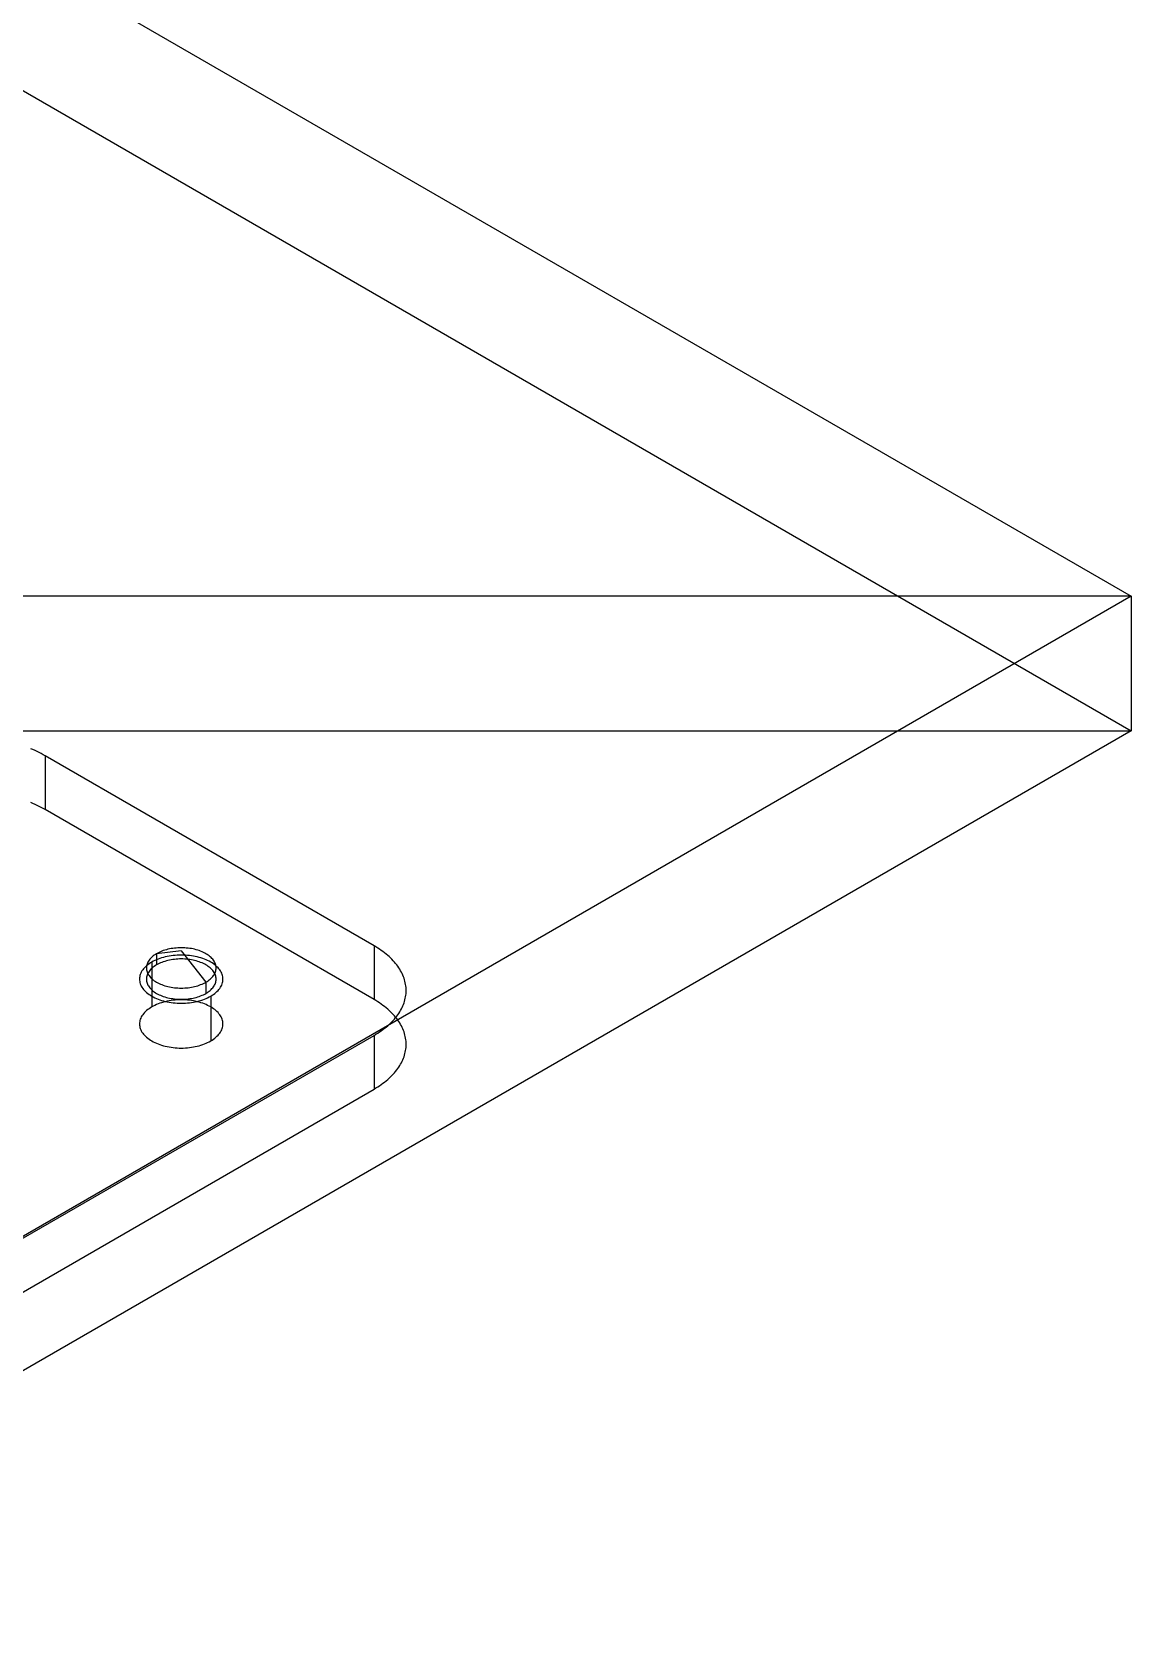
# Model space of a CAD drawing. Header units: inches. Extents: x 21 to 1475, y 21 to 947.
# Drawn here: x 1360.688 to 1362.234, y 466.889 to 469.124 of the extents above; entities that cross this region are included whole.
import ezdxf

# ---------------------------------------------------------------- set-up
doc = ezdxf.new("R2010")
doc.units = ezdxf.units.IN
doc.header["$MEASUREMENT"] = 0

msp = doc.modelspace()

# ---------------------------------------------------------------- linework, layer by layer
at = {"layer": 'OUTLINE'}
for p, q in [((1356.989, 471.3584), (1362.2341, 468.33)), ((1356.9407, 471.1973), (1362.2341, 468.141)), ((1362.2341, 468.33), (1360.0655, 467.0779)), ((1362.2341, 468.33), (1360.4883, 468.33)), ((1362.2341, 468.33), (1362.2341, 468.141)), ((1362.2341, 468.141), (1360.0655, 466.8889)), ((1360.4883, 468.141), (1362.2341, 468.141)), ((1360.6894, 468.1143), (1360.6863, 468.1155)), ((1360.6924, 468.1129), (1360.6894, 468.1143)), ((1360.6953, 468.1116), (1360.6924, 468.1129)), ((1360.6982, 468.1102), (1360.6953, 468.1116)), ((1360.7011, 468.1087), (1360.6982, 468.1102)), ((1360.7038, 468.1072), (1360.7011, 468.1087)), ((1360.7066, 468.1057), (1360.7038, 468.1072)), ((1361.1692, 467.8386), (1360.7066, 468.1057)), ((1360.7066, 468.1057), (1360.7066, 468.0301)), ((1360.6894, 468.0387), (1360.6863, 468.04)), ((1360.6924, 468.0373), (1360.6894, 468.0387)), ((1360.6953, 468.036), (1360.6924, 468.0373)), ((1360.6982, 468.0346), (1360.6953, 468.036)), ((1360.7011, 468.0331), (1360.6982, 468.0346)), ((1360.7038, 468.0316), (1360.7011, 468.0331)), ((1360.7066, 468.0301), (1360.7038, 468.0316)), ((1361.1692, 467.763), (1360.7066, 468.0301)), ((1360.856, 467.822), (1360.8548, 467.8208)), ((1360.8572, 467.8231), (1360.856, 467.822)), ((1360.8586, 467.8243), (1360.8572, 467.8231)), ((1360.8601, 467.8254), (1360.8586, 467.8243)), ((1360.8617, 467.8264), (1360.8601, 467.8254)), ((1360.8634, 467.8274), (1360.8617, 467.8264)), ((1360.898, 467.8315), (1360.8634, 467.8274)), ((1360.8651, 467.8284), (1360.8634, 467.8274)), ((1360.8634, 467.8274), (1360.8634, 467.8117)), ((1360.8669, 467.8293), (1360.8651, 467.8284)), ((1360.8688, 467.8302), (1360.8669, 467.8293)), ((1360.8704, 467.8215), (1360.8679, 467.8207)), ((1360.8708, 467.831), (1360.8688, 467.8302)), ((1360.873, 467.8223), (1360.8704, 467.8215)), ((1360.8728, 467.8317), (1360.8708, 467.831)), ((1360.8749, 467.8324), (1360.8728, 467.8317)), ((1360.8756, 467.8229), (1360.873, 467.8223)), ((1360.8771, 467.833), (1360.8749, 467.8324)), ((1360.8783, 467.8235), (1360.8756, 467.8229)), ((1360.8793, 467.8336), (1360.8771, 467.833)), ((1360.881, 467.8241), (1360.8783, 467.8235)), ((1360.8815, 467.8341), (1360.8793, 467.8336)), ((1360.8838, 467.8245), (1360.881, 467.8241)), ((1360.8838, 467.8345), (1360.8815, 467.8341)), ((1360.8861, 467.8349), (1360.8838, 467.8345)), ((1360.8866, 467.8249), (1360.8838, 467.8245)), ((1360.8885, 467.8352), (1360.8861, 467.8349)), ((1360.8894, 467.8251), (1360.8866, 467.8249)), ((1360.8908, 467.8354), (1360.8885, 467.8352)), ((1360.8923, 467.8254), (1360.8894, 467.8251)), ((1360.8932, 467.8356), (1360.8908, 467.8354)), ((1360.8952, 467.8255), (1360.8923, 467.8254)), ((1360.8956, 467.8357), (1360.8932, 467.8356)), ((1360.898, 467.8255), (1360.8952, 467.8255)), ((1360.898, 467.8357), (1360.8956, 467.8357)), ((1360.9005, 467.8357), (1360.898, 467.8357)), ((1360.898, 467.8315), (1360.9327, 467.7874)), ((1360.9009, 467.8255), (1360.898, 467.8255)), ((1360.9029, 467.8356), (1360.9005, 467.8357)), ((1360.9038, 467.8254), (1360.9009, 467.8255)), ((1360.9052, 467.8354), (1360.9029, 467.8356)), ((1360.9067, 467.8251), (1360.9038, 467.8254)), ((1360.9076, 467.8352), (1360.9052, 467.8354)), ((1360.9095, 467.8249), (1360.9067, 467.8251)), ((1360.91, 467.8349), (1360.9076, 467.8352)), ((1360.9123, 467.8245), (1360.9095, 467.8249)), ((1360.9123, 467.8345), (1360.91, 467.8349)), ((1360.9146, 467.8341), (1360.9123, 467.8345)), ((1360.9151, 467.8241), (1360.9123, 467.8245)), ((1360.9168, 467.8336), (1360.9146, 467.8341)), ((1360.9178, 467.8235), (1360.9151, 467.8241)), ((1360.919, 467.833), (1360.9168, 467.8336)), ((1360.9205, 467.8229), (1360.9178, 467.8235)), ((1360.9212, 467.8324), (1360.919, 467.833)), ((1360.9231, 467.8223), (1360.9205, 467.8229)), ((1360.9233, 467.8317), (1360.9212, 467.8324)), ((1360.9257, 467.8215), (1360.9231, 467.8223)), ((1360.9253, 467.831), (1360.9233, 467.8317)), ((1360.9273, 467.8302), (1360.9253, 467.831)), ((1360.9282, 467.8207), (1360.9257, 467.8215)), ((1360.9292, 467.8293), (1360.9273, 467.8302)), ((1360.931, 467.8284), (1360.9292, 467.8293)), ((1360.9327, 467.8274), (1360.931, 467.8284)), ((1360.9344, 467.8264), (1360.9327, 467.8274)), ((1360.936, 467.8254), (1360.9344, 467.8264)), ((1360.9375, 467.8243), (1360.936, 467.8254)), ((1360.9388, 467.8231), (1360.9375, 467.8243)), ((1360.9401, 467.822), (1360.9388, 467.8231)), ((1360.9413, 467.8208), (1360.9401, 467.822)), ((1361.1718, 467.837), (1361.1692, 467.8386)), ((1361.1692, 467.8386), (1361.1692, 467.763)), ((1361.1744, 467.8354), (1361.1718, 467.837)), ((1361.1769, 467.8338), (1361.1744, 467.8354)), ((1361.1794, 467.8321), (1361.1769, 467.8338)), ((1361.1817, 467.8304), (1361.1794, 467.8321)), ((1361.184, 467.8287), (1361.1817, 467.8304)), ((1361.1862, 467.8269), (1361.184, 467.8287)), ((1361.1884, 467.8251), (1361.1862, 467.8269)), ((1361.1905, 467.8233), (1361.1884, 467.8251)), ((1361.1924, 467.8214), (1361.1905, 467.8233)), ((1361.1943, 467.8195), (1361.1924, 467.8214)), ((1360.8412, 467.7999), (1360.8405, 467.7983)), ((1360.8419, 467.8015), (1360.8412, 467.7999)), ((1360.8428, 467.8031), (1360.8419, 467.8015)), ((1360.8439, 467.8046), (1360.8428, 467.8031)), ((1360.845, 467.8061), (1360.8439, 467.8046)), ((1360.8463, 467.8076), (1360.845, 467.8061)), ((1360.8478, 467.8091), (1360.8463, 467.8076)), ((1360.8493, 467.8105), (1360.8478, 467.8091)), ((1360.8492, 467.8102), (1360.849, 467.8088)), ((1360.849, 467.8088), (1360.849, 467.8074)), ((1360.849, 467.8074), (1360.849, 467.806)), ((1360.849, 467.806), (1360.8492, 467.8046)), ((1360.8495, 467.8116), (1360.8492, 467.8102)), ((1360.8492, 467.8046), (1360.8495, 467.8033)), ((1360.851, 467.8118), (1360.8493, 467.8105)), ((1360.8499, 467.8129), (1360.8495, 467.8116)), ((1360.8495, 467.8033), (1360.8499, 467.8019)), ((1360.8504, 467.8143), (1360.8499, 467.8129)), ((1360.8499, 467.8019), (1360.8504, 467.8005)), ((1360.8511, 467.8156), (1360.8504, 467.8143)), ((1360.8504, 467.8005), (1360.8511, 467.7992)), ((1360.8511, 467.7999), (1360.8504, 467.7985)), ((1360.8527, 467.8131), (1360.851, 467.8118)), ((1360.8518, 467.817), (1360.8511, 467.8156)), ((1360.8518, 467.8012), (1360.8511, 467.7999)), ((1360.8511, 467.7992), (1360.8518, 467.7979)), ((1360.8527, 467.8183), (1360.8518, 467.817)), ((1360.8527, 467.8025), (1360.8518, 467.8012)), ((1360.8537, 467.8195), (1360.8527, 467.8183)), ((1360.8546, 467.8144), (1360.8527, 467.8131)), ((1360.8537, 467.8038), (1360.8527, 467.8025)), ((1360.8548, 467.8208), (1360.8537, 467.8195)), ((1360.8548, 467.805), (1360.8537, 467.8038)), ((1360.8566, 467.8156), (1360.8546, 467.8144)), ((1360.856, 467.8062), (1360.8548, 467.805)), ((1360.8572, 467.8074), (1360.856, 467.8062)), ((1360.8587, 467.8167), (1360.8566, 467.8156)), ((1360.8566, 467.8156), (1360.8566, 467.7526)), ((1360.8586, 467.8085), (1360.8572, 467.8074)), ((1360.8601, 467.8096), (1360.8586, 467.8085)), ((1360.8608, 467.8178), (1360.8587, 467.8167)), ((1360.8617, 467.8107), (1360.8601, 467.8096)), ((1360.8631, 467.8189), (1360.8608, 467.8178)), ((1360.8634, 467.8117), (1360.8617, 467.8107)), ((1360.8655, 467.8198), (1360.8631, 467.8189)), ((1360.8651, 467.8127), (1360.8634, 467.8117)), ((1360.8669, 467.8136), (1360.8651, 467.8127)), ((1360.8679, 467.8207), (1360.8655, 467.8198)), ((1360.8688, 467.8144), (1360.8669, 467.8136)), ((1360.8708, 467.8152), (1360.8688, 467.8144)), ((1360.8728, 467.816), (1360.8708, 467.8152)), ((1360.8749, 467.8166), (1360.8728, 467.816)), ((1360.8771, 467.8173), (1360.8749, 467.8166)), ((1360.8793, 467.8178), (1360.8771, 467.8173)), ((1360.8815, 467.8183), (1360.8793, 467.8178)), ((1360.8838, 467.8188), (1360.8815, 467.8183)), ((1360.8861, 467.8191), (1360.8838, 467.8188)), ((1360.8885, 467.8194), (1360.8861, 467.8191)), ((1360.8908, 467.8197), (1360.8885, 467.8194)), ((1360.8932, 467.8199), (1360.8908, 467.8197)), ((1360.8956, 467.82), (1360.8932, 467.8199)), ((1360.898, 467.82), (1360.8956, 467.82)), ((1360.9005, 467.82), (1360.898, 467.82)), ((1360.9029, 467.8199), (1360.9005, 467.82)), ((1360.9052, 467.8197), (1360.9029, 467.8199)), ((1360.9076, 467.8194), (1360.9052, 467.8197)), ((1360.91, 467.8191), (1360.9076, 467.8194)), ((1360.9123, 467.8188), (1360.91, 467.8191)), ((1360.9146, 467.8183), (1360.9123, 467.8188)), ((1360.9168, 467.8178), (1360.9146, 467.8183)), ((1360.919, 467.8173), (1360.9168, 467.8178)), ((1360.9212, 467.8166), (1360.919, 467.8173)), ((1360.9233, 467.816), (1360.9212, 467.8166)), ((1360.9253, 467.8152), (1360.9233, 467.816)), ((1360.9273, 467.8144), (1360.9253, 467.8152)), ((1360.9292, 467.8136), (1360.9273, 467.8144)), ((1360.9306, 467.8198), (1360.9282, 467.8207)), ((1360.931, 467.8127), (1360.9292, 467.8136)), ((1360.933, 467.8189), (1360.9306, 467.8198)), ((1360.9327, 467.8117), (1360.931, 467.8127)), ((1360.9344, 467.8107), (1360.9327, 467.8117)), ((1360.9352, 467.8178), (1360.933, 467.8189)), ((1360.936, 467.8096), (1360.9344, 467.8107)), ((1360.9374, 467.8167), (1360.9352, 467.8178)), ((1360.9375, 467.8085), (1360.936, 467.8096)), ((1360.9395, 467.8156), (1360.9374, 467.8167)), ((1360.9388, 467.8074), (1360.9375, 467.8085)), ((1360.9401, 467.8062), (1360.9388, 467.8074)), ((1360.9415, 467.8144), (1360.9395, 467.8156)), ((1360.9413, 467.805), (1360.9401, 467.8062)), ((1360.9424, 467.8195), (1360.9413, 467.8208)), ((1360.9424, 467.8038), (1360.9413, 467.805)), ((1360.9434, 467.8131), (1360.9415, 467.8144)), ((1360.9434, 467.8183), (1360.9424, 467.8195)), ((1360.9434, 467.8025), (1360.9424, 467.8038)), ((1360.9443, 467.817), (1360.9434, 467.8183)), ((1360.9451, 467.8118), (1360.9434, 467.8131)), ((1360.9443, 467.8012), (1360.9434, 467.8025)), ((1360.945, 467.8156), (1360.9443, 467.817)), ((1360.945, 467.7999), (1360.9443, 467.8012)), ((1360.9443, 467.7979), (1360.945, 467.7992)), ((1360.9456, 467.8143), (1360.945, 467.8156)), ((1360.945, 467.7992), (1360.9456, 467.8005)), ((1360.9456, 467.7985), (1360.945, 467.7999)), ((1360.9468, 467.8105), (1360.9451, 467.8118)), ((1360.9462, 467.8129), (1360.9456, 467.8143)), ((1360.9456, 467.8005), (1360.9462, 467.8019)), ((1360.9466, 467.8116), (1360.9462, 467.8129)), ((1360.9462, 467.8019), (1360.9466, 467.8033)), ((1360.9469, 467.8102), (1360.9466, 467.8116)), ((1360.9466, 467.8033), (1360.9469, 467.8046)), ((1360.9483, 467.8091), (1360.9468, 467.8105)), ((1360.9471, 467.8088), (1360.9469, 467.8102)), ((1360.9469, 467.8046), (1360.9471, 467.806)), ((1360.9471, 467.8074), (1360.9471, 467.8088)), ((1360.9471, 467.806), (1360.9471, 467.8074)), ((1360.9498, 467.8076), (1360.9483, 467.8091)), ((1360.9511, 467.8061), (1360.9498, 467.8076)), ((1360.9522, 467.8046), (1360.9511, 467.8061)), ((1360.9533, 467.8031), (1360.9522, 467.8046)), ((1360.9542, 467.8015), (1360.9533, 467.8031)), ((1360.9549, 467.7999), (1360.9542, 467.8015)), ((1360.9556, 467.7983), (1360.9549, 467.7999)), ((1361.1962, 467.8176), (1361.1943, 467.8195)), ((1361.1979, 467.8157), (1361.1962, 467.8176)), ((1361.1996, 467.8137), (1361.1979, 467.8157)), ((1361.2012, 467.8117), (1361.1996, 467.8137)), ((1361.2026, 467.8097), (1361.2012, 467.8117)), ((1361.2041, 467.8077), (1361.2026, 467.8097)), ((1361.2054, 467.8056), (1361.2041, 467.8077)), ((1361.2066, 467.8035), (1361.2054, 467.8056)), ((1361.2077, 467.8015), (1361.2066, 467.8035)), ((1361.2088, 467.7994), (1361.2077, 467.8015)), ((1361.2098, 467.7972), (1361.2088, 467.7994)), ((1360.8395, 467.7933), (1360.8394, 467.7917)), ((1360.8394, 467.7917), (1360.8395, 467.79)), ((1360.8397, 467.795), (1360.8395, 467.7933)), ((1360.8395, 467.79), (1360.8397, 467.7883)), ((1360.84, 467.7966), (1360.8397, 467.795)), ((1360.8397, 467.7883), (1360.84, 467.7867)), ((1360.8405, 467.7983), (1360.84, 467.7966)), ((1360.84, 467.7867), (1360.8405, 467.7851)), ((1360.8405, 467.7851), (1360.8412, 467.7834)), ((1360.8412, 467.7834), (1360.8419, 467.7818)), ((1360.8419, 467.7818), (1360.8428, 467.7803)), ((1360.8428, 467.7803), (1360.8439, 467.7787)), ((1360.8439, 467.7787), (1360.845, 467.7772)), ((1360.845, 467.7772), (1360.8463, 467.7757)), ((1360.8492, 467.7944), (1360.849, 467.793)), ((1360.849, 467.793), (1360.849, 467.7917)), ((1360.849, 467.7917), (1360.849, 467.7903)), ((1360.849, 467.7903), (1360.8492, 467.7889)), ((1360.8495, 467.7958), (1360.8492, 467.7944)), ((1360.8492, 467.7889), (1360.8495, 467.7875)), ((1360.8499, 467.7972), (1360.8495, 467.7958)), ((1360.8495, 467.7875), (1360.8499, 467.7861)), ((1360.8504, 467.7985), (1360.8499, 467.7972)), ((1360.8499, 467.7861), (1360.8504, 467.7848)), ((1360.8504, 467.7848), (1360.8511, 467.7834)), ((1360.8511, 467.7834), (1360.8518, 467.7821)), ((1360.8518, 467.7979), (1360.8527, 467.7966)), ((1360.8518, 467.7821), (1360.8527, 467.7808)), ((1360.8527, 467.7966), (1360.8537, 467.7953)), ((1360.8527, 467.7808), (1360.8537, 467.7795)), ((1360.8537, 467.7953), (1360.8548, 467.7941)), ((1360.8537, 467.7795), (1360.8548, 467.7783)), ((1360.8548, 467.7941), (1360.856, 467.7928)), ((1360.8548, 467.7783), (1360.856, 467.7771)), ((1360.856, 467.7928), (1360.8572, 467.7917)), ((1360.856, 467.7771), (1360.8572, 467.7759)), ((1360.8572, 467.7917), (1360.8586, 467.7905)), ((1360.8586, 467.7905), (1360.8601, 467.7894)), ((1360.8601, 467.7894), (1360.8617, 467.7884)), ((1360.8617, 467.7884), (1360.8634, 467.7874)), ((1360.8634, 467.7874), (1360.8651, 467.7864)), ((1360.8651, 467.7864), (1360.8669, 467.7855)), ((1360.8669, 467.7855), (1360.8688, 467.7847)), ((1360.8688, 467.7847), (1360.8708, 467.7839)), ((1360.8708, 467.7839), (1360.8728, 467.7831)), ((1360.8728, 467.7831), (1360.8749, 467.7824)), ((1360.8749, 467.7824), (1360.8771, 467.7818)), ((1360.8771, 467.7818), (1360.8793, 467.7812)), ((1360.8793, 467.7812), (1360.8815, 467.7807)), ((1360.8815, 467.7807), (1360.8838, 467.7803)), ((1360.8838, 467.7803), (1360.8861, 467.7799)), ((1360.8861, 467.7799), (1360.8885, 467.7796)), ((1360.8885, 467.7796), (1360.8908, 467.7794)), ((1360.8908, 467.7794), (1360.8932, 467.7792)), ((1360.8932, 467.7792), (1360.8956, 467.7791)), ((1360.8956, 467.7791), (1360.898, 467.7791)), ((1360.898, 467.7791), (1360.9005, 467.7791)), ((1360.9005, 467.7791), (1360.9029, 467.7792)), ((1360.9029, 467.7792), (1360.9052, 467.7794)), ((1360.9052, 467.7794), (1360.9076, 467.7796)), ((1360.9076, 467.7796), (1360.91, 467.7799)), ((1360.91, 467.7799), (1360.9123, 467.7803)), ((1360.9123, 467.7803), (1360.9146, 467.7807)), ((1360.9146, 467.7807), (1360.9168, 467.7812)), ((1360.9168, 467.7812), (1360.919, 467.7818)), ((1360.919, 467.7818), (1360.9212, 467.7824)), ((1360.9212, 467.7824), (1360.9233, 467.7831)), ((1360.9233, 467.7831), (1360.9253, 467.7839)), ((1360.9253, 467.7839), (1360.9273, 467.7847)), ((1360.9273, 467.7847), (1360.9292, 467.7855)), ((1360.9292, 467.7855), (1360.931, 467.7864)), ((1360.931, 467.7864), (1360.9327, 467.7874)), ((1360.9327, 467.7874), (1360.9344, 467.7884)), ((1360.9327, 467.7874), (1360.9327, 467.7716)), ((1360.9344, 467.7884), (1360.936, 467.7894)), ((1360.936, 467.7894), (1360.9375, 467.7905)), ((1360.9375, 467.7905), (1360.9388, 467.7917)), ((1360.9388, 467.7917), (1360.9401, 467.7928)), ((1360.9388, 467.7759), (1360.9401, 467.7771)), ((1360.9401, 467.7928), (1360.9413, 467.7941)), ((1360.9401, 467.7771), (1360.9413, 467.7783)), ((1360.9413, 467.7941), (1360.9424, 467.7953)), ((1360.9413, 467.7783), (1360.9424, 467.7795)), ((1360.9424, 467.7953), (1360.9434, 467.7966)), ((1360.9424, 467.7795), (1360.9434, 467.7808)), ((1360.9434, 467.7966), (1360.9443, 467.7979)), ((1360.9434, 467.7808), (1360.9443, 467.7821)), ((1360.9443, 467.7821), (1360.945, 467.7834)), ((1360.945, 467.7834), (1360.9456, 467.7848)), ((1360.9462, 467.7972), (1360.9456, 467.7985)), ((1360.9456, 467.7848), (1360.9462, 467.7861)), ((1360.9466, 467.7958), (1360.9462, 467.7972)), ((1360.9462, 467.7861), (1360.9466, 467.7875)), ((1360.9469, 467.7944), (1360.9466, 467.7958)), ((1360.9466, 467.7875), (1360.9469, 467.7889)), ((1360.9471, 467.793), (1360.9469, 467.7944)), ((1360.9469, 467.7889), (1360.9471, 467.7903)), ((1360.9471, 467.7917), (1360.9471, 467.793)), ((1360.9471, 467.7903), (1360.9471, 467.7917)), ((1360.9498, 467.7757), (1360.9511, 467.7772)), ((1360.9511, 467.7772), (1360.9522, 467.7787)), ((1360.9522, 467.7787), (1360.9533, 467.7803)), ((1360.9533, 467.7803), (1360.9542, 467.7818)), ((1360.9542, 467.7818), (1360.9549, 467.7834)), ((1360.9549, 467.7834), (1360.9556, 467.7851)), ((1360.9561, 467.7966), (1360.9556, 467.7983)), ((1360.9556, 467.7851), (1360.9561, 467.7867)), ((1360.9564, 467.795), (1360.9561, 467.7966)), ((1360.9561, 467.7867), (1360.9564, 467.7883)), ((1360.9566, 467.7933), (1360.9564, 467.795)), ((1360.9564, 467.7883), (1360.9566, 467.79)), ((1360.9567, 467.7917), (1360.9566, 467.7933)), ((1360.9566, 467.79), (1360.9567, 467.7917)), ((1361.2106, 467.7951), (1361.2098, 467.7972)), ((1361.2114, 467.793), (1361.2106, 467.7951)), ((1361.2121, 467.7908), (1361.2114, 467.793)), ((1361.2127, 467.7887), (1361.2121, 467.7908)), ((1361.2132, 467.7865), (1361.2127, 467.7887)), ((1361.2136, 467.7843), (1361.2132, 467.7865)), ((1361.214, 467.7821), (1361.2136, 467.7843)), ((1361.2142, 467.78), (1361.214, 467.7821)), ((1361.2143, 467.7778), (1361.2142, 467.78)), ((1361.2144, 467.7756), (1361.2143, 467.7778)), ((1360.8463, 467.7757), (1360.8478, 467.7743)), ((1360.8478, 467.7743), (1360.8493, 467.7728)), ((1360.8493, 467.7728), (1360.851, 467.7715)), ((1360.851, 467.7715), (1360.8527, 467.7702)), ((1360.8527, 467.7702), (1360.8546, 467.7689)), ((1360.8546, 467.7689), (1360.8566, 467.7677)), ((1360.8566, 467.7677), (1360.8587, 467.7666)), ((1360.8572, 467.7759), (1360.8586, 467.7748)), ((1360.8586, 467.7748), (1360.8601, 467.7737)), ((1360.8587, 467.7666), (1360.8608, 467.7655)), ((1360.8608, 467.7548), (1360.8587, 467.7537)), ((1360.8601, 467.7737), (1360.8617, 467.7726)), ((1360.8608, 467.7655), (1360.8631, 467.7645)), ((1360.8631, 467.7559), (1360.8608, 467.7548)), ((1360.8617, 467.7726), (1360.8634, 467.7716)), ((1360.8631, 467.7645), (1360.8655, 467.7635)), ((1360.8655, 467.7568), (1360.8631, 467.7559)), ((1360.8634, 467.7716), (1360.8651, 467.7707)), ((1360.8651, 467.7707), (1360.8669, 467.7698)), ((1360.8655, 467.7635), (1360.8679, 467.7626)), ((1360.8679, 467.7577), (1360.8655, 467.7568)), ((1360.8669, 467.7698), (1360.8688, 467.7689)), ((1360.8679, 467.7626), (1360.8704, 467.7618)), ((1360.8704, 467.7585), (1360.8679, 467.7577)), ((1360.8688, 467.7689), (1360.8708, 467.7681)), ((1360.8704, 467.7618), (1360.873, 467.7611)), ((1360.873, 467.7593), (1360.8704, 467.7585)), ((1360.8708, 467.7681), (1360.8728, 467.7674)), ((1360.8728, 467.7674), (1360.8749, 467.7667)), ((1360.873, 467.7611), (1360.8756, 467.7604)), ((1360.8756, 467.7599), (1360.873, 467.7593)), ((1360.8749, 467.7667), (1360.8771, 467.766)), ((1360.8783, 467.7605), (1360.8756, 467.7599)), ((1360.8756, 467.7604), (1360.8783, 467.7598)), ((1360.8771, 467.766), (1360.8793, 467.7655)), ((1360.881, 467.7611), (1360.8783, 467.7605)), ((1360.8783, 467.7598), (1360.881, 467.7593)), ((1360.8793, 467.7655), (1360.8815, 467.765)), ((1360.8838, 467.7615), (1360.881, 467.7611)), ((1360.881, 467.7593), (1360.8838, 467.7588)), ((1360.8815, 467.765), (1360.8838, 467.7645)), ((1360.8838, 467.7645), (1360.8861, 467.7642)), ((1360.8866, 467.7619), (1360.8838, 467.7615)), ((1360.8838, 467.7588), (1360.8866, 467.7585)), ((1360.8861, 467.7642), (1360.8885, 467.7639)), ((1360.8894, 467.7621), (1360.8866, 467.7619)), ((1360.8866, 467.7585), (1360.8894, 467.7582)), ((1360.8885, 467.7639), (1360.8908, 467.7636)), ((1360.8923, 467.7624), (1360.8894, 467.7621)), ((1360.8894, 467.7582), (1360.8923, 467.758)), ((1360.8908, 467.7636), (1360.8932, 467.7635)), ((1360.8952, 467.7625), (1360.8923, 467.7624)), ((1360.8923, 467.758), (1360.8952, 467.7578)), ((1360.8932, 467.7635), (1360.8956, 467.7634)), ((1360.898, 467.7625), (1360.8952, 467.7625)), ((1360.8952, 467.7578), (1360.898, 467.7578)), ((1360.8956, 467.7634), (1360.898, 467.7633)), ((1360.898, 467.7633), (1360.9005, 467.7634)), ((1360.9009, 467.7625), (1360.898, 467.7625)), ((1360.898, 467.7578), (1360.9009, 467.7578)), ((1360.9005, 467.7634), (1360.9029, 467.7635)), ((1360.9038, 467.7624), (1360.9009, 467.7625)), ((1360.9009, 467.7578), (1360.9038, 467.758)), ((1360.9029, 467.7635), (1360.9052, 467.7636)), ((1360.9067, 467.7621), (1360.9038, 467.7624)), ((1360.9038, 467.758), (1360.9067, 467.7582)), ((1360.9052, 467.7636), (1360.9076, 467.7639)), ((1360.9095, 467.7619), (1360.9067, 467.7621)), ((1360.9067, 467.7582), (1360.9095, 467.7585)), ((1360.9076, 467.7639), (1360.91, 467.7642)), ((1360.9123, 467.7615), (1360.9095, 467.7619)), ((1360.9095, 467.7585), (1360.9123, 467.7588)), ((1360.91, 467.7642), (1360.9123, 467.7645)), ((1360.9123, 467.7645), (1360.9146, 467.765)), ((1360.9151, 467.7611), (1360.9123, 467.7615)), ((1360.9123, 467.7588), (1360.9151, 467.7593)), ((1360.9146, 467.765), (1360.9168, 467.7655)), ((1360.9178, 467.7605), (1360.9151, 467.7611)), ((1360.9151, 467.7593), (1360.9178, 467.7598)), ((1360.9168, 467.7655), (1360.919, 467.766)), ((1360.9205, 467.7599), (1360.9178, 467.7605)), ((1360.9178, 467.7598), (1360.9205, 467.7604)), ((1360.919, 467.766), (1360.9212, 467.7667)), ((1360.9205, 467.7604), (1360.9231, 467.7611)), ((1360.9231, 467.7593), (1360.9205, 467.7599)), ((1360.9212, 467.7667), (1360.9233, 467.7674)), ((1360.9231, 467.7611), (1360.9257, 467.7618)), ((1360.9257, 467.7585), (1360.9231, 467.7593)), ((1360.9233, 467.7674), (1360.9253, 467.7681)), ((1360.9253, 467.7681), (1360.9273, 467.7689)), ((1360.9257, 467.7618), (1360.9282, 467.7626)), ((1360.9282, 467.7577), (1360.9257, 467.7585)), ((1360.9273, 467.7689), (1360.9292, 467.7698)), ((1360.9282, 467.7626), (1360.9306, 467.7635)), ((1360.9306, 467.7568), (1360.9282, 467.7577)), ((1360.9292, 467.7698), (1360.931, 467.7707)), ((1360.9306, 467.7635), (1360.933, 467.7645)), ((1360.933, 467.7559), (1360.9306, 467.7568)), ((1360.931, 467.7707), (1360.9327, 467.7716)), ((1360.9327, 467.7716), (1360.9344, 467.7726)), ((1360.933, 467.7645), (1360.9352, 467.7655)), ((1360.9352, 467.7548), (1360.933, 467.7559)), ((1360.9344, 467.7726), (1360.936, 467.7737)), ((1360.9352, 467.7655), (1360.9374, 467.7666)), ((1360.9374, 467.7537), (1360.9352, 467.7548)), ((1360.936, 467.7737), (1360.9375, 467.7748)), ((1360.9374, 467.7666), (1360.9395, 467.7677)), ((1360.9375, 467.7748), (1360.9388, 467.7759)), ((1360.9395, 467.7677), (1360.9415, 467.7689)), ((1360.9395, 467.7677), (1360.9395, 467.7047)), ((1360.9415, 467.7689), (1360.9434, 467.7702)), ((1360.9434, 467.7702), (1360.9451, 467.7715)), ((1360.9451, 467.7715), (1360.9468, 467.7728)), ((1360.9468, 467.7728), (1360.9483, 467.7743)), ((1360.9483, 467.7743), (1360.9498, 467.7757)), ((1361.1718, 467.7614), (1361.1692, 467.763)), ((1361.1744, 467.7598), (1361.1718, 467.7614)), ((1361.1769, 467.7582), (1361.1744, 467.7598)), ((1361.1794, 467.7565), (1361.1769, 467.7582)), ((1361.1817, 467.7548), (1361.1794, 467.7565)), ((1361.184, 467.7531), (1361.1817, 467.7548)), ((1361.2098, 467.7539), (1361.2106, 467.7561)), ((1361.2106, 467.7561), (1361.2114, 467.7582)), ((1361.2114, 467.7582), (1361.2121, 467.7604)), ((1361.2121, 467.7604), (1361.2127, 467.7625)), ((1361.2127, 467.7625), (1361.2132, 467.7647)), ((1361.2132, 467.7647), (1361.2136, 467.7669)), ((1361.2136, 467.7669), (1361.214, 467.769)), ((1361.214, 467.769), (1361.2142, 467.7712)), ((1361.2142, 467.7712), (1361.2143, 467.7734)), ((1361.2143, 467.7734), (1361.2144, 467.7756)), ((1360.8397, 467.732), (1360.8395, 467.7303)), ((1360.84, 467.7336), (1360.8397, 467.732)), ((1360.8405, 467.7353), (1360.84, 467.7336)), ((1360.8412, 467.7369), (1360.8405, 467.7353)), ((1360.8419, 467.7385), (1360.8412, 467.7369)), ((1360.8428, 467.7401), (1360.8419, 467.7385)), ((1360.8439, 467.7416), (1360.8428, 467.7401)), ((1360.845, 467.7431), (1360.8439, 467.7416)), ((1360.8463, 467.7446), (1360.845, 467.7431)), ((1360.8478, 467.7461), (1360.8463, 467.7446)), ((1360.8493, 467.7475), (1360.8478, 467.7461)), ((1360.851, 467.7488), (1360.8493, 467.7475)), ((1360.8527, 467.7501), (1360.851, 467.7488)), ((1360.8546, 467.7514), (1360.8527, 467.7501)), ((1360.8566, 467.7526), (1360.8546, 467.7514)), ((1360.8587, 467.7537), (1360.8566, 467.7526)), ((1360.9395, 467.7526), (1360.9374, 467.7537)), ((1360.9415, 467.7514), (1360.9395, 467.7526)), ((1360.9434, 467.7501), (1360.9415, 467.7514)), ((1360.9451, 467.7488), (1360.9434, 467.7501)), ((1360.9468, 467.7475), (1360.9451, 467.7488)), ((1360.9483, 467.7461), (1360.9468, 467.7475)), ((1360.9498, 467.7446), (1360.9483, 467.7461)), ((1360.9511, 467.7431), (1360.9498, 467.7446)), ((1360.9522, 467.7416), (1360.9511, 467.7431)), ((1360.9533, 467.7401), (1360.9522, 467.7416)), ((1360.9542, 467.7385), (1360.9533, 467.7401)), ((1360.9549, 467.7369), (1360.9542, 467.7385)), ((1360.9556, 467.7353), (1360.9549, 467.7369)), ((1360.9561, 467.7336), (1360.9556, 467.7353)), ((1360.9564, 467.732), (1360.9561, 467.7336)), ((1360.9566, 467.7303), (1360.9564, 467.732)), ((1361.1862, 467.7513), (1361.184, 467.7531)), ((1361.1884, 467.7495), (1361.1862, 467.7513)), ((1361.1905, 467.7477), (1361.1884, 467.7495)), ((1361.1924, 467.7458), (1361.1905, 467.7477)), ((1361.1943, 467.7439), (1361.1924, 467.7458)), ((1361.1962, 467.742), (1361.1943, 467.7439)), ((1361.1943, 467.7317), (1361.1962, 467.7336)), ((1361.1979, 467.7401), (1361.1962, 467.742)), ((1361.1962, 467.7336), (1361.1979, 467.7355)), ((1361.1996, 467.7381), (1361.1979, 467.7401)), ((1361.1979, 467.7355), (1361.1996, 467.7375)), ((1361.1996, 467.7375), (1361.2012, 467.7395)), ((1361.2012, 467.7361), (1361.1996, 467.7381)), ((1361.2012, 467.7395), (1361.2026, 467.7415)), ((1361.2026, 467.7341), (1361.2012, 467.7361)), ((1361.2026, 467.7415), (1361.2041, 467.7435)), ((1361.2041, 467.7321), (1361.2026, 467.7341)), ((1361.2041, 467.7435), (1361.2054, 467.7456)), ((1361.2054, 467.73), (1361.2041, 467.7321)), ((1361.2054, 467.7456), (1361.2066, 467.7476)), ((1361.2066, 467.7476), (1361.2077, 467.7497)), ((1361.2077, 467.7497), (1361.2088, 467.7518)), ((1361.2088, 467.7518), (1361.2098, 467.7539)), ((1359.9695, 467.0199), (1361.1692, 467.7126)), ((1360.8395, 467.7303), (1360.8394, 467.7287)), ((1360.8394, 467.7287), (1360.8395, 467.727)), ((1360.8395, 467.727), (1360.8397, 467.7253)), ((1360.8397, 467.7253), (1360.84, 467.7237)), ((1360.84, 467.7237), (1360.8405, 467.7221)), ((1360.8405, 467.7221), (1360.8412, 467.7204)), ((1360.8412, 467.7204), (1360.8419, 467.7188)), ((1360.8419, 467.7188), (1360.8428, 467.7173)), ((1360.8428, 467.7173), (1360.8439, 467.7157)), ((1360.8439, 467.7157), (1360.845, 467.7142)), ((1360.845, 467.7142), (1360.8463, 467.7127)), ((1360.8463, 467.7127), (1360.8478, 467.7113)), ((1360.8478, 467.7113), (1360.8493, 467.7099)), ((1360.8493, 467.7099), (1360.851, 467.7085)), ((1360.9451, 467.7085), (1360.9468, 467.7099)), ((1360.9468, 467.7099), (1360.9483, 467.7113)), ((1360.9483, 467.7113), (1360.9498, 467.7127)), ((1360.9498, 467.7127), (1360.9511, 467.7142)), ((1360.9511, 467.7142), (1360.9522, 467.7157)), ((1360.9522, 467.7157), (1360.9533, 467.7173)), ((1360.9533, 467.7173), (1360.9542, 467.7188)), ((1360.9542, 467.7188), (1360.9549, 467.7204)), ((1360.9549, 467.7204), (1360.9556, 467.7221)), ((1360.9556, 467.7221), (1360.9561, 467.7237)), ((1360.9561, 467.7237), (1360.9564, 467.7253)), ((1360.9564, 467.7253), (1360.9566, 467.727)), ((1360.9567, 467.7287), (1360.9566, 467.7303)), ((1360.9566, 467.727), (1360.9567, 467.7287)), ((1361.1692, 467.7126), (1361.1718, 467.7142)), ((1361.1692, 467.7126), (1361.1692, 467.637)), ((1361.1718, 467.7142), (1361.1744, 467.7158)), ((1361.1744, 467.7158), (1361.1769, 467.7174)), ((1361.1769, 467.7174), (1361.1794, 467.7191)), ((1361.1794, 467.7191), (1361.1817, 467.7208)), ((1361.1817, 467.7208), (1361.184, 467.7225)), ((1361.184, 467.7225), (1361.1862, 467.7243)), ((1361.1862, 467.7243), (1361.1884, 467.7261)), ((1361.1884, 467.7261), (1361.1905, 467.7279)), ((1361.1905, 467.7279), (1361.1924, 467.7298)), ((1361.1924, 467.7298), (1361.1943, 467.7317)), ((1361.2066, 467.7279), (1361.2054, 467.73)), ((1361.2077, 467.7259), (1361.2066, 467.7279)), ((1361.2088, 467.7238), (1361.2077, 467.7259)), ((1361.2098, 467.7216), (1361.2088, 467.7238)), ((1361.2106, 467.7195), (1361.2098, 467.7216)), ((1361.2114, 467.7174), (1361.2106, 467.7195)), ((1361.2121, 467.7152), (1361.2114, 467.7174)), ((1361.2127, 467.7131), (1361.2121, 467.7152)), ((1361.2132, 467.7109), (1361.2127, 467.7131)), ((1361.2136, 467.7087), (1361.2132, 467.7109)), ((1360.851, 467.7085), (1360.8527, 467.7072)), ((1360.8527, 467.7072), (1360.8546, 467.7059)), ((1360.8546, 467.7059), (1360.8566, 467.7047)), ((1360.8566, 467.7047), (1360.8587, 467.7036)), ((1360.8587, 467.7036), (1360.8608, 467.7025)), ((1360.8608, 467.7025), (1360.8631, 467.7015)), ((1360.8631, 467.7015), (1360.8655, 467.7005)), ((1360.8655, 467.7005), (1360.8679, 467.6996)), ((1360.8679, 467.6996), (1360.8704, 467.6988)), ((1360.8704, 467.6988), (1360.873, 467.6981)), ((1360.873, 467.6981), (1360.8756, 467.6974)), ((1360.8756, 467.6974), (1360.8783, 467.6968)), ((1360.8783, 467.6968), (1360.881, 467.6963)), ((1360.881, 467.6963), (1360.8838, 467.6958)), ((1360.8838, 467.6958), (1360.8866, 467.6955)), ((1360.8866, 467.6955), (1360.8894, 467.6952)), ((1360.8894, 467.6952), (1360.8923, 467.695)), ((1360.8923, 467.695), (1360.8952, 467.6948)), ((1360.8952, 467.6948), (1360.898, 467.6948)), ((1360.898, 467.6948), (1360.9009, 467.6948)), ((1360.9009, 467.6948), (1360.9038, 467.695)), ((1360.9038, 467.695), (1360.9067, 467.6952)), ((1360.9067, 467.6952), (1360.9095, 467.6955)), ((1360.9095, 467.6955), (1360.9123, 467.6958)), ((1360.9123, 467.6958), (1360.9151, 467.6963)), ((1360.9151, 467.6963), (1360.9178, 467.6968)), ((1360.9178, 467.6968), (1360.9205, 467.6974)), ((1360.9205, 467.6974), (1360.9231, 467.6981)), ((1360.9231, 467.6981), (1360.9257, 467.6988)), ((1360.9257, 467.6988), (1360.9282, 467.6996)), ((1360.9282, 467.6996), (1360.9306, 467.7005)), ((1360.9306, 467.7005), (1360.933, 467.7015)), ((1360.933, 467.7015), (1360.9352, 467.7025)), ((1360.9352, 467.7025), (1360.9374, 467.7036)), ((1360.9374, 467.7036), (1360.9395, 467.7047)), ((1360.9395, 467.7047), (1360.9415, 467.7059)), ((1360.9415, 467.7059), (1360.9434, 467.7072)), ((1360.9434, 467.7072), (1360.9451, 467.7085)), ((1361.2127, 467.6869), (1361.2132, 467.6891)), ((1361.2132, 467.6891), (1361.2136, 467.6913)), ((1361.214, 467.7065), (1361.2136, 467.7087)), ((1361.2136, 467.6913), (1361.214, 467.6934)), ((1361.2142, 467.7044), (1361.214, 467.7065)), ((1361.214, 467.6934), (1361.2142, 467.6956)), ((1361.2143, 467.7022), (1361.2142, 467.7044)), ((1361.2142, 467.6956), (1361.2143, 467.6978)), ((1361.2144, 467.7), (1361.2143, 467.7022)), ((1361.2143, 467.6978), (1361.2144, 467.7)), ((1361.2012, 467.6639), (1361.2026, 467.6659)), ((1361.2026, 467.6659), (1361.2041, 467.6679)), ((1361.2041, 467.6679), (1361.2054, 467.67)), ((1361.2054, 467.67), (1361.2066, 467.672)), ((1361.2066, 467.672), (1361.2077, 467.6741)), ((1361.2077, 467.6741), (1361.2088, 467.6762)), ((1361.2088, 467.6762), (1361.2098, 467.6783)), ((1361.2098, 467.6783), (1361.2106, 467.6805)), ((1361.2106, 467.6805), (1361.2114, 467.6826)), ((1361.2114, 467.6826), (1361.2121, 467.6848)), ((1361.2121, 467.6848), (1361.2127, 467.6869)), ((1361.1769, 467.6418), (1361.1794, 467.6435)), ((1361.1794, 467.6435), (1361.1817, 467.6452)), ((1361.1817, 467.6452), (1361.184, 467.6469)), ((1361.184, 467.6469), (1361.1862, 467.6487)), ((1361.1862, 467.6487), (1361.1884, 467.6505)), ((1361.1884, 467.6505), (1361.1905, 467.6523)), ((1361.1905, 467.6523), (1361.1924, 467.6542)), ((1361.1924, 467.6542), (1361.1943, 467.6561)), ((1361.1943, 467.6561), (1361.1962, 467.658)), ((1361.1962, 467.658), (1361.1979, 467.6599)), ((1361.1979, 467.6599), (1361.1996, 467.6619)), ((1361.1996, 467.6619), (1361.2012, 467.6639)), ((1359.9695, 466.9443), (1361.1692, 467.637)), ((1361.1692, 467.637), (1361.1718, 467.6386)), ((1361.1718, 467.6386), (1361.1744, 467.6402)), ((1361.1744, 467.6402), (1361.1769, 467.6418))]:
    msp.add_line(p, q, dxfattribs=at)

doc.saveas('drawing.dxf')
